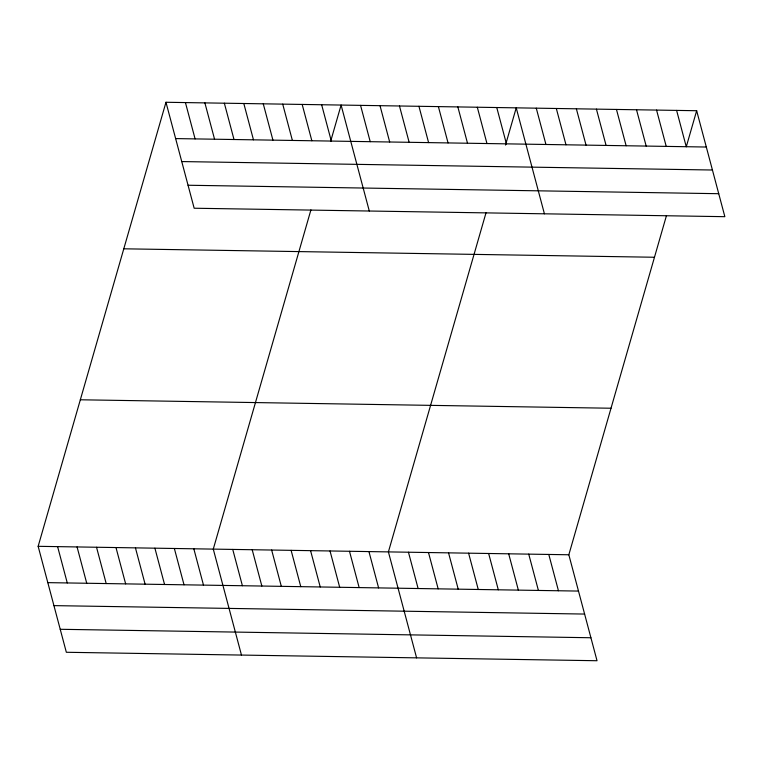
<?xml version="1.0" encoding="UTF-8"?>
<svg xmlns="http://www.w3.org/2000/svg" width="763" height="763" viewBox="0 0 763 763"><rect width="100%" height="100%" fill="white"/><g stroke="black" fill="none" stroke-linecap="round" stroke-linejoin="round"><path stroke-width="1.14" d="M666.48 215.547L568.836 554.768L597.028 660.729L66.343 652.279L38.15 546.318L165.972 102.271L696.657 110.721L724.85 216.682L194.164 208.232L165.972 102.271M310.923 209.892L213.278 549.102L241.47 655.074M330.713 141.126L341.099 105.056L369.292 211.017M486.05 212.677L388.405 551.897L416.598 657.859M505.516 145.046L516.227 107.841L544.42 213.812M696.657 110.721L686.271 146.792L676.609 110.397M175.633 138.589L706.319 147.03M181.747 161.565L712.432 170.015M188.051 185.247L718.736 193.697M123.787 248.805L654.473 257.255M80.334 399.783L611.01 408.234M38.15 546.318L568.836 554.768M47.811 582.636L578.497 591.077M53.925 605.622L584.611 614.062M60.229 629.294L590.915 637.744M656.562 110.082L666.223 146.391M636.514 109.758L646.175 146.076M616.466 109.443L626.127 145.752M596.418 109.119L606.08 145.437M576.37 108.804L586.032 145.123M556.322 108.48L565.984 144.798M536.275 108.165L545.936 144.484M496.761 107.535L506.432 143.854M477.304 107.23L486.966 143.539M457.848 106.915L467.509 143.234M438.391 106.61L448.053 142.919M548.788 554.443L558.449 590.762M418.935 106.295L428.596 142.614M528.74 554.129L538.401 590.448M399.469 105.99L409.14 142.299M508.692 553.804L518.354 590.123M380.012 105.675L389.674 141.994M488.644 553.49L498.306 589.809M360.556 105.37L370.217 141.68M468.596 553.175L478.258 589.484M448.549 552.851L458.21 589.17M321.643 104.75L331.304 141.06M428.501 552.536L438.162 588.845M302.177 104.436L311.848 140.754M408.453 552.212L418.114 588.531M282.72 104.13L292.382 140.44M263.264 103.816L272.925 140.134M368.939 551.582L378.61 587.901M243.807 103.51L253.469 139.82M349.483 551.277L359.144 587.586M224.351 103.196L234.012 139.515M330.026 550.962L339.688 587.281M204.885 102.891L214.556 139.209M310.57 550.657L320.231 586.966M185.428 102.576L195.09 138.895M291.113 550.342L300.775 586.661M271.647 550.037L281.318 586.346M252.191 549.722L261.852 586.041M232.734 549.417L242.396 585.726M193.821 548.797L203.483 585.116M174.355 548.483L184.026 584.801M154.899 548.177L164.56 584.496M135.442 547.863L145.104 584.181M115.986 547.557L125.647 583.876M96.529 547.252L106.191 583.561M77.063 546.937L86.734 583.256M57.606 546.632L67.268 582.942"/></g></svg>
